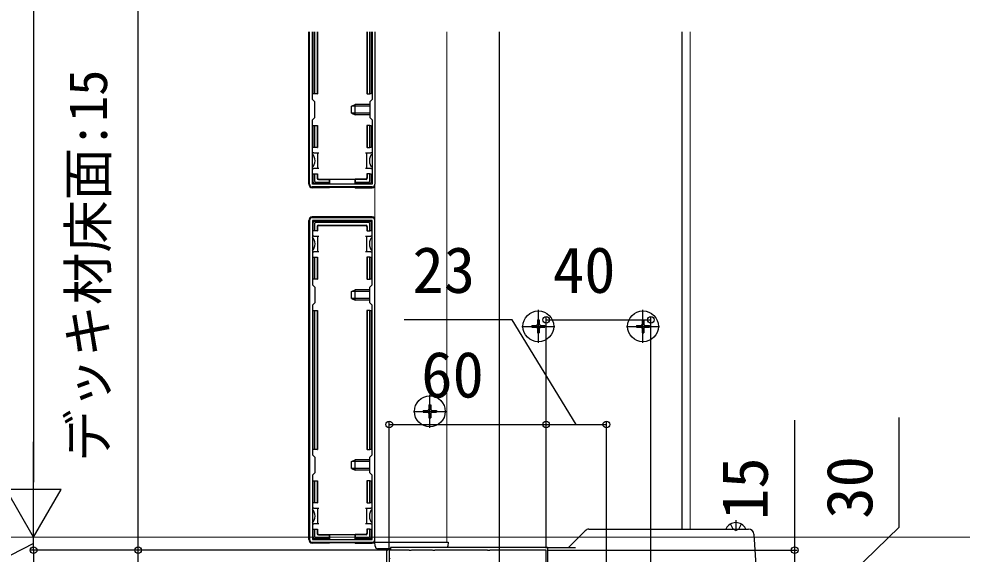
# Model space of a CAD drawing. Units: millimetres, scale not verified. Extents: x -1049 to 1051, y -1574 to 1565.
# Drawn here: x -577.4 to -216.8, y 606.2 to 810.7 of the extents above; entities that cross this region are included whole.
import ezdxf
from ezdxf.enums import TextEntityAlignment as Align

# ---------------------------------------------------------------- set-up
doc = ezdxf.new("R2010")
doc.units = ezdxf.units.MM
doc.header["$LTSCALE"] = 8
for name, color, linetype in [('0-3_YKK_11', 7, 'Continuous'), ('0-5_YKK_13', 4, 'Continuous'), ('0-6_YKK_D', 6, 'Continuous')]:
    doc.layers.add(name, color=color, linetype=linetype)
doc.layers.add('0-4_YKK_12', color=2, linetype='Continuous', lineweight=18)
doc.styles.add('ＭＳ ゴシック', font='')
doc.styles.get('ＭＳ ゴシック').set_extended_font_data('MS Gothic')

msp = doc.modelspace()

# ---------------------------------------------------------------- linework, layer by layer
at = {"layer": '0-3_YKK_11'}
for p, q in [((-466.3, 747.494), (-466.3, 805.7)), ((-441.3, 805.7), (-441.3, 747.494)), ((-442.3, 746.494), (-465.3, 746.494)), ((-466.3, 733.701), (-466.3, 611.701)), ((-442.3, 734.701), (-465.3, 734.701)), ((-441.3, 611.701), (-441.3, 733.701)), ((-465.3, 610.701), (-442.3, 610.701))]:
    msp.add_line(p, q, dxfattribs=at)
for points in [[(-442.4, 805.7), (-442.4, 779.894), (-443.3, 778.994), (-443.3, 772.994), (-442.4, 772.094), (-442.4, 747.594), (-465.2, 747.594), (-465.2, 772.094), (-464.3, 772.994), (-464.3, 778.994), (-465.2, 779.894), (-465.2, 805.7)], [(-375.8, 566.699), (-375.8, 607.699), (-397.342, 607.699), (-397.525, 607.579), (-398.075, 607.579), (-398.258, 607.699), (-418.342, 607.699), (-418.525, 607.579), (-419.075, 607.579), (-419.258, 607.699), (-427.342, 607.699), (-427.525, 607.579), (-428.075, 607.579), (-428.258, 607.699), (-435.8, 607.699), (-435.8, 604.699), (-435.5, 604.399)]]:
    msp.add_lwpolyline(points, dxfattribs=at)
msp.add_lwpolyline([(-465.2, 701.301), (-465.2, 644.101), (-464.3, 643.201), (-464.3, 637.201), (-465.2, 636.301), (-465.2, 611.801), (-442.4, 611.801), (-442.4, 636.301), (-443.3, 637.201), (-443.3, 643.201), (-442.4, 644.101), (-442.4, 701.301), (-443.3, 702.201), (-443.3, 708.201), (-442.4, 709.101), (-442.4, 733.601), (-465.2, 733.601), (-465.2, 709.101), (-464.3, 708.201), (-464.3, 702.201)], close=True, dxfattribs=at)
for centre, start, end in [((-465.3, 747.494), 180, 270), ((-442.3, 747.494), 270, 0), ((-465.3, 733.701), 90.00001, 179.99999), ((-442.3, 733.701), 0.00001, 89.99999), ((-465.3, 611.701), 180.00001, 269.99999), ((-442.3, 611.701), 270.00001, 359.99999)]:
    msp.add_arc(centre, 1, start, end, dxfattribs=at)
at = {"layer": '0-4_YKK_12'}
for p, q in [((-441.3, 610.701), (-441.3, 805.7)), ((-413.8, 610.701), (-413.8, 805.7)), ((-320.8, 805.7), (-320.8, 615.701)), ((68.2, 612.699), (-700.798, 612.699)), ((-413.8, 610.701), (-441.3, 610.701)), ((-423.3, 607.701), (-423.3, 607.699))]:
    msp.add_line(p, q, dxfattribs=at)
at = {"layer": '0-5_YKK_13'}
for p, q in [((-466.6, 747.491), (-466.6, 805.7)), ((-464.9, 781.994), (-464.9, 805.7)), ((-464.4, 805.7), (-464.4, 781.994)), ((-463.4, 805.7), (-463.4, 781.994)), ((-463.252, 805.7), (-463.252, 781.994)), ((-444.348, 805.7), (-444.348, 781.994)), ((-443.2, 781.994), (-443.2, 805.7)), ((-393.8, 805.7), (-393.8, 564.701)), ((-323.8, 615.701), (-323.8, 805.7)), ((-464.4, 781.994), (-464.9, 781.994)), ((-463.4, 781.994), (-464.4, 781.994)), ((-463.4, 781.994), (-463.252, 781.994)), ((-444.2, 781.994), (-443.2, 781.994)), ((-450.2, 777.294), (-448.8, 777.994)), ((-450.2, 774.694), (-450.2, 777.294)), ((-443.3, 777.339), (-450.109, 777.339)), ((-443.3, 777.994), (-448.8, 777.994)), ((-450.2, 774.694), (-448.8, 773.994)), ((-443.3, 774.648), (-450.109, 774.648)), ((-464.9, 761.494), (-464.9, 769.994)), ((-464.9, 769.994), (-464.4, 769.994)), ((-464.4, 769.994), (-464.4, 761.494)), ((-464.4, 769.994), (-463.4, 769.994)), ((-463.4, 769.994), (-463.252, 769.994)), ((-463.252, 769.994), (-463.252, 761.494)), ((-444.348, 769.994), (-444.348, 761.494)), ((-444.2, 769.994), (-444.348, 769.994)), ((-444.2, 769.994), (-444.2, 761.494)), ((-443.2, 769.994), (-442.7, 769.994)), ((-442.7, 769.994), (-442.7, 761.494)), ((-464.4, 761.494), (-464.9, 761.494)), ((-463.4, 761.494), (-463.252, 761.494)), ((-444.2, 761.494), (-444.348, 761.494)), ((-444.2, 761.494), (-443.2, 761.494)), ((-442.7, 761.494), (-443.2, 761.494)), ((-464.7, 759.494), (-465.2, 759.494)), ((-463.2, 759.494), (-462.7, 759.494)), ((-444.9, 759.494), (-444.4, 759.494)), ((-442.4, 759.494), (-442.9, 759.494)), ((-465.2, 753.494), (-464.7, 753.494)), ((-464.9, 748.294), (-464.9, 751.494)), ((-464.9, 751.494), (-464.4, 751.494)), ((-464.4, 751.494), (-464.4, 748.787)), ((-464.4, 751.494), (-463.4, 751.494)), ((-463.4, 751.494), (-463.4, 749.794)), ((-463.4, 751.494), (-463.252, 751.494)), ((-463.252, 751.494), (-463.252, 749.942)), ((-462.7, 753.494), (-463.2, 753.494)), ((-444.4, 753.494), (-444.9, 753.494)), ((-444.348, 751.494), (-444.348, 749.942)), ((-444.2, 751.494), (-444.348, 751.494)), ((-444.2, 751.494), (-444.2, 749.794)), ((-443.2, 751.494), (-444.2, 751.494)), ((-443.2, 748.787), (-443.2, 751.494)), ((-442.9, 753.494), (-442.4, 753.494)), ((-458.8, 747.794), (-464.4, 747.794)), ((-463.907, 748.294), (-458.8, 748.294)), ((-462.9, 749.294), (-458.8, 749.294)), ((-462.752, 749.442), (-458.8, 749.442)), ((-458.8, 749.294), (-458.8, 749.442)), ((-458.8, 749.442), (-448.8, 749.442)), ((-458.8, 749.294), (-458.8, 748.294)), ((-458.8, 748.294), (-458.8, 747.794)), ((-458.8, 747.794), (-458.8, 747.594)), ((-458.6, 749.442), (-458.6, 747.594)), ((-449, 749.442), (-449, 747.594)), ((-444.848, 749.442), (-448.8, 749.442)), ((-448.8, 749.294), (-448.8, 749.442)), ((-444.7, 749.294), (-448.8, 749.294)), ((-448.8, 749.294), (-448.8, 748.294)), ((-448.8, 748.294), (-443.693, 748.294)), ((-448.8, 747.794), (-448.8, 748.294)), ((-443.2, 747.794), (-448.8, 747.794)), ((-448.8, 747.794), (-448.8, 747.594)), ((-458.8, 746.194), (-465.302, 746.194)), ((-458.8, 746.494), (-458.8, 746.194)), ((-458.8, 746.194), (-458.6, 746.285)), ((-458.6, 746.494), (-458.6, 746.285)), ((-448.8, 746.194), (-449, 746.285)), ((-448.8, 746.494), (-448.8, 746.194)), ((-448.8, 746.194), (-442.298, 746.194)), ((-466.6, 611.698), (-466.6, 733.703)), ((-442.298, 735.001), (-465.302, 735.001)), ((-464.4, 733.401), (-443.2, 733.401)), ((-464.4, 732.408), (-464.4, 729.701)), ((-443.693, 732.901), (-463.907, 732.901)), ((-443.2, 729.701), (-443.2, 732.408)), ((-442.7, 732.901), (-442.7, 729.701)), ((-463.4, 729.701), (-463.252, 729.701)), ((-463.252, 731.252), (-463.252, 729.701)), ((-462.9, 731.901), (-444.7, 731.901)), ((-462.752, 731.752), (-444.848, 731.752)), ((-444.348, 731.252), (-444.348, 729.701)), ((-444.2, 729.701), (-444.348, 729.701)), ((-444.2, 731.401), (-444.2, 729.701)), ((-444.2, 729.701), (-443.2, 729.701)), ((-442.7, 729.701), (-443.2, 729.701)), ((-464.7, 727.701), (-465.2, 727.701)), ((-463.2, 727.701), (-462.7, 727.701)), ((-444.9, 727.701), (-444.4, 727.701)), ((-442.4, 727.701), (-442.9, 727.701)), ((-465.2, 721.701), (-464.7, 721.701)), ((-462.7, 721.701), (-463.2, 721.701)), ((-444.4, 721.701), (-444.9, 721.701)), ((-442.9, 721.701), (-442.4, 721.701)), ((-464.4, 719.701), (-464.4, 711.201)), ((-464.4, 719.701), (-463.4, 719.701)), ((-463.4, 719.701), (-463.4, 711.201)), ((-444.348, 719.701), (-444.348, 711.201)), ((-444.2, 719.701), (-444.348, 719.701)), ((-443.2, 719.701), (-444.2, 719.701)), ((-464.4, 711.201), (-464.9, 711.201)), ((-463.4, 711.201), (-464.4, 711.201)), ((-463.4, 711.201), (-463.252, 711.201)), ((-444.2, 711.201), (-443.2, 711.201)), ((-450.2, 706.501), (-448.8, 707.201)), ((-443.3, 707.201), (-448.8, 707.201)), ((-450.2, 703.901), (-450.2, 706.501)), ((-450.2, 703.901), (-448.8, 703.201)), ((-443.3, 706.546), (-450.109, 706.546)), ((-443.3, 703.855), (-450.109, 703.855)), ((-464.4, 699.201), (-464.4, 646.201)), ((-464.4, 699.201), (-463.4, 699.201)), ((-463.4, 699.201), (-463.4, 646.201)), ((-444.348, 699.201), (-444.348, 646.201)), ((-444.2, 699.201), (-444.348, 699.201)), ((-443.2, 699.201), (-444.2, 699.201)), ((-443.2, 646.201), (-443.2, 699.201)), ((-443.2, 699.201), (-442.7, 699.201)), ((-378.8, 686.901), (-378.8, 699.501)), ((-338.8, 686.901), (-338.8, 699.501)), ((-385.1, 693.201), (-372.5, 693.201)), ((-381.3, 693.551), (-381.3, 692.851)), ((-381.3, 693.551), (-379.65, 693.551)), ((-381.3, 692.851), (-379.65, 692.851)), ((-379.15, 695.701), (-378.45, 695.701)), ((-379.15, 695.701), (-379.15, 694.051)), ((-378.45, 695.701), (-378.45, 694.051)), ((-377.95, 693.551), (-376.3, 693.551)), ((-377.95, 692.851), (-376.3, 692.851)), ((-376.3, 693.551), (-376.3, 692.851)), ((-345.1, 693.201), (-332.5, 693.201)), ((-341.3, 693.551), (-341.3, 692.851)), ((-341.3, 693.551), (-339.65, 693.551)), ((-341.3, 692.851), (-339.65, 692.851)), ((-339.15, 695.701), (-338.45, 695.701)), ((-339.15, 695.701), (-339.15, 694.051)), ((-338.45, 695.701), (-338.45, 694.051)), ((-337.95, 693.551), (-336.3, 693.551)), ((-337.95, 692.851), (-336.3, 692.851)), ((-336.3, 693.551), (-336.3, 692.851)), ((-379.15, 692.351), (-379.15, 690.701)), ((-379.15, 690.701), (-378.45, 690.701)), ((-378.45, 692.351), (-378.45, 690.701)), ((-339.15, 692.351), (-339.15, 690.701)), ((-339.15, 690.701), (-338.45, 690.701)), ((-338.45, 692.351), (-338.45, 690.701)), ((-420.3, 654.401), (-420.3, 667.001)), ((-426.6, 660.701), (-414, 660.701)), ((-422.8, 661.051), (-422.8, 660.351)), ((-422.8, 661.051), (-421.15, 661.051)), ((-422.8, 660.351), (-421.15, 660.351)), ((-420.65, 663.201), (-419.95, 663.201)), ((-420.65, 663.201), (-420.65, 661.551)), ((-419.95, 663.201), (-419.95, 661.551)), ((-419.45, 661.051), (-417.8, 661.051)), ((-419.45, 660.351), (-417.8, 660.351)), ((-417.8, 661.051), (-417.8, 660.351)), ((-420.65, 659.851), (-420.65, 658.201)), ((-420.65, 658.201), (-419.95, 658.201)), ((-419.95, 659.851), (-419.95, 658.201)), ((-464.4, 646.201), (-464.9, 646.201)), ((-463.4, 646.201), (-464.4, 646.201)), ((-463.4, 646.201), (-463.252, 646.201)), ((-444.2, 646.201), (-443.2, 646.201)), ((-450.2, 641.501), (-448.8, 642.201)), ((-443.3, 642.201), (-448.8, 642.201)), ((-450.2, 638.901), (-450.2, 641.501)), ((-450.2, 638.901), (-448.8, 638.201)), ((-443.3, 641.546), (-450.109, 641.546)), ((-443.3, 638.855), (-450.109, 638.855)), ((-464.9, 625.701), (-464.9, 634.201)), ((-464.9, 634.201), (-464.4, 634.201)), ((-464.4, 634.201), (-464.4, 625.701)), ((-464.4, 634.201), (-463.4, 634.201)), ((-463.4, 634.201), (-463.252, 634.201)), ((-463.252, 634.201), (-463.252, 625.701)), ((-444.348, 634.201), (-444.348, 625.701)), ((-444.2, 634.201), (-444.348, 634.201)), ((-444.2, 634.201), (-444.2, 625.701)), ((-443.2, 634.201), (-442.7, 634.201)), ((-442.7, 634.201), (-442.7, 625.701)), ((-464.4, 625.701), (-464.9, 625.701)), ((-463.4, 625.701), (-463.252, 625.701)), ((-444.2, 625.701), (-444.348, 625.701)), ((-444.2, 625.701), (-443.2, 625.701)), ((-442.7, 625.701), (-443.2, 625.701)), ((-464.7, 623.701), (-465.2, 623.701)), ((-463.2, 623.701), (-462.7, 623.701)), ((-444.9, 623.701), (-444.4, 623.701)), ((-442.4, 623.701), (-442.9, 623.701)), ((-465.2, 617.701), (-464.7, 617.701)), ((-462.7, 617.701), (-463.2, 617.701)), ((-444.4, 617.701), (-444.9, 617.701)), ((-442.9, 617.701), (-442.4, 617.701)), ((-305.35, 617.667), (-304.445, 615.851)), ((-303.3, 619.201), (-303.3, 615.701)), ((-301.25, 617.667), (-302.155, 615.851)), ((-464.9, 612.501), (-464.9, 615.701)), ((-464.9, 615.701), (-464.4, 615.701)), ((-464.4, 615.701), (-464.4, 612.994)), ((-464.4, 615.701), (-463.4, 615.701)), ((-463.4, 615.701), (-463.4, 614.001)), ((-463.4, 615.701), (-463.252, 615.701)), ((-463.252, 615.701), (-463.252, 614.149)), ((-462.9, 613.501), (-458.8, 613.501)), ((-462.752, 613.649), (-458.8, 613.649)), ((-458.8, 613.501), (-458.8, 613.649)), ((-458.8, 613.649), (-448.8, 613.649)), ((-458.8, 613.501), (-458.8, 612.501)), ((-458.6, 613.649), (-458.6, 611.801)), ((-449, 613.649), (-449, 611.801)), ((-444.848, 613.649), (-448.8, 613.649)), ((-448.8, 613.501), (-448.8, 613.649)), ((-444.7, 613.501), (-448.8, 613.501)), ((-448.8, 613.501), (-448.8, 612.501)), ((-444.348, 615.701), (-444.348, 614.149)), ((-444.2, 615.701), (-444.348, 615.701)), ((-444.2, 615.701), (-444.2, 614.001)), ((-443.2, 615.701), (-444.2, 615.701)), ((-443.2, 612.994), (-443.2, 615.701)), ((-367.3, 608.701), (-360.886, 615.115)), ((-359.472, 615.701), (-298.405, 615.701)), ((-306.896, 615.701), (-299.704, 615.701)), ((-303.3, 615.243), (-304.445, 615.851)), ((-303.3, 615.243), (-302.155, 615.851)), ((-296.408, 613.823), (-295.392, 597.201)), ((-458.8, 610.401), (-465.302, 610.401)), ((-458.8, 612.001), (-464.4, 612.001)), ((-463.907, 612.501), (-458.8, 612.501)), ((-458.8, 612.501), (-458.8, 612.001)), ((-458.8, 612.001), (-458.8, 611.801)), ((-458.8, 610.701), (-458.8, 610.401)), ((-458.8, 610.401), (-458.6, 610.492)), ((-458.6, 610.701), (-458.6, 610.492)), ((-448.8, 610.401), (-449, 610.492)), ((-448.8, 612.501), (-443.693, 612.501)), ((-448.8, 612.001), (-448.8, 612.501)), ((-443.2, 612.001), (-448.8, 612.001)), ((-448.8, 612.001), (-448.8, 611.801)), ((-448.8, 610.701), (-448.8, 610.401)), ((-448.8, 610.401), (-442.298, 610.401)), ((-413.599, 610.701), (-413.3, 610.701)), ((-413.3, 610.701), (-413.396, 609.14)), ((-435.3, 608.201), (-440.206, 608.201)), ((-436.8, 443.295), (-436.8, 607.437)), ((-435.3, 607.999), (-435.8, 607.969)), ((-435.8, 607.47), (-435.8, 443.263)), ((-435.3, 608.701), (-435.3, 607.699)), ((-375.754, 608.701), (-435.3, 608.701)), ((-375.3, 608.701), (-435.3, 608.701)), ((-435.3, 608.701), (-435.3, 607.699)), ((-435.3, 607.999), (-435.3, 607.699)), ((-375.754, 608.701), (-364.594, 608.701)), ((-375.3, 608.701), (-375.3, 597.07))]:
    msp.add_line(p, q, dxfattribs=at)
for points in [[(-444.2, 805.7), (-444.2, 781.994), (-444.348, 781.994)], [(-442.7, 805.7), (-442.7, 781.994), (-443.2, 781.994)], [(-443.3, 773.994), (-448.8, 773.994), (-448.8, 777.994)], [(-463.4, 769.994), (-463.4, 761.494), (-464.4, 761.494)], [(-443.2, 761.494), (-443.2, 769.994), (-444.2, 769.994)], [(-464.7, 759.494), (-463.2, 759.494), (-463.2, 756.494)], [(-444.4, 756.494), (-444.4, 759.494), (-442.9, 759.494)], [(-463.2, 756.494), (-463.2, 753.494), (-464.7, 753.494)], [(-442.9, 753.494), (-444.4, 753.494), (-444.4, 756.494)], [(-443.2, 751.494), (-442.7, 751.494), (-442.7, 748.294)], [(-449, 746.494), (-449, 746.285), (-458.6, 746.285)], [(-464.4, 729.701), (-464.9, 729.701), (-464.9, 732.901)], [(-463.4, 731.401), (-463.4, 729.701), (-464.4, 729.701)], [(-464.7, 727.701), (-463.2, 727.701), (-463.2, 724.701)], [(-444.4, 724.701), (-444.4, 727.701), (-442.9, 727.701)], [(-463.2, 724.701), (-463.2, 721.701), (-464.7, 721.701)], [(-442.9, 721.701), (-444.4, 721.701), (-444.4, 724.701)], [(-464.9, 711.201), (-464.9, 719.701), (-464.4, 719.701)], [(-463.4, 719.701), (-463.252, 719.701), (-463.252, 711.201)], [(-444.2, 719.701), (-444.2, 711.201), (-444.348, 711.201)], [(-443.3, 703.201), (-448.8, 703.201), (-448.8, 707.201)], [(-464.9, 646.201), (-464.9, 699.201), (-464.4, 699.201)], [(-463.4, 699.201), (-463.252, 699.201), (-463.252, 646.201)], [(-444.2, 699.201), (-444.2, 646.201), (-444.348, 646.201)], [(-442.7, 699.201), (-442.7, 646.201), (-443.2, 646.201)], [(-443.3, 638.201), (-448.8, 638.201), (-448.8, 642.201)], [(-463.4, 634.201), (-463.4, 625.701), (-464.4, 625.701)], [(-443.2, 625.701), (-443.2, 634.201), (-444.2, 634.201)], [(-464.7, 623.701), (-463.2, 623.701), (-463.2, 620.701)], [(-463.2, 620.701), (-463.2, 617.701), (-464.7, 617.701)], [(-444.4, 620.701), (-444.4, 623.701), (-442.9, 623.701)], [(-442.9, 617.701), (-444.4, 617.701), (-444.4, 620.701)], [(-443.2, 615.701), (-442.7, 615.701), (-442.7, 612.501)], [(-449, 610.701), (-449, 610.492), (-458.6, 610.492)], [(-441.205, 609.14), (-441.3, 610.701), (-441.001, 610.701), (-413.599, 610.701)], [(-436.331, 607.936), (-435.8, 607.969), (-435.8, 607.47)]]:
    msp.add_lwpolyline(points, dxfattribs=at)
msp.add_lwpolyline([(-443.2, 711.201), (-443.2, 719.701), (-442.7, 719.701), (-442.7, 711.201)], close=True, dxfattribs=at)
for centre in [(-378.8, 693.201), (-338.8, 693.201), (-420.3, 660.701)]:
    msp.add_circle(centre, 5.9, dxfattribs=at)
for centre, radius, start, end in [((-464.9, 782.994), 0.3, 90, 270), ((-442.7, 782.994), 0.3, 270, 90), ((-464.9, 762.494), 0.3, 90, 270), ((-442.7, 762.494), 0.3, 270, 90), ((-464.9, 750.494), 0.3, 90, 270), ((-442.7, 750.494), 0.3, 270, 90), ((-464.4, 748.294), 0.5, 180, 180.77436), ((-464.4, 748.294), 0.5, 180.77436, 269.22564), ((-464.4, 748.294), 0.5, 269.22564, 270), ((-443.2, 748.294), 0.5, 270, 270.77436), ((-443.2, 748.294), 0.5, 270.77436, 359.22564), ((-443.2, 748.294), 0.5, 359.22564, 0), ((-464.4, 732.901), 0.5, 90.77436, 179.22564), ((-464.4, 732.901), 0.5, 179.22564, 180), ((-464.4, 732.901), 0.5, 90, 90.77436), ((-443.2, 732.901), 0.5, 89.22564, 90), ((-443.2, 732.901), 0.5, 0.77436, 89.22564), ((-443.2, 732.901), 0.5, 0, 0.77436), ((-464.9, 730.701), 0.3, 90, 270), ((-442.7, 730.701), 0.3, 270, 90), ((-464.9, 718.701), 0.3, 90, 270), ((-442.7, 718.701), 0.3, 270, 90), ((-464.9, 698.201), 0.3, 90, 270), ((-442.7, 698.201), 0.3, 270, 90), ((-379.65, 694.051), 0.5, 270, 0), ((-379.65, 692.351), 0.5, 0, 90), ((-377.95, 694.051), 0.5, 180, 270), ((-377.95, 692.351), 0.5, 90, 180), ((-339.65, 694.051), 0.5, 270, 0), ((-339.65, 692.351), 0.5, 0, 90), ((-337.95, 694.051), 0.5, 180, 270), ((-337.95, 692.351), 0.5, 90, 180), ((-421.15, 661.551), 0.5, 270, 0), ((-421.15, 659.851), 0.5, 0, 90), ((-419.45, 661.551), 0.5, 180, 270), ((-419.45, 659.851), 0.5, 90, 180), ((-464.9, 647.201), 0.3, 90, 270), ((-442.7, 647.201), 0.3, 270, 90), ((-464.9, 626.701), 0.3, 90, 270), ((-442.7, 626.701), 0.3, 270, 90), ((-303.3, 614.001), 4.2, 27.28096, 152.71904), ((-464.9, 614.701), 0.3, 90, 270), ((-442.7, 614.701), 0.3, 270, 90), ((-359.472, 613.701), 2, 90, 135), ((-306.896, 615.855), 0.154, 152.71904, 270), ((-299.704, 615.855), 0.154, 270, 27.28096), ((-298.405, 613.701), 2, 3.5, 90), ((-464.4, 612.501), 0.5, 180, 180.77436), ((-464.4, 612.501), 0.5, 180.77436, 269.22564), ((-464.4, 612.501), 0.5, 269.22564, 270), ((-443.2, 612.501), 0.5, 270, 270.77436), ((-443.2, 612.501), 0.5, 270.77436, 359.22564), ((-443.2, 612.501), 0.5, 359.22564, 0), ((-440.206, 609.201), 1, 183.5, 270), ((-436.3, 607.437), 0.5, 93.5, 180), ((-414.394, 609.201), 1, 330.00701, 356.5)]:
    msp.add_arc(centre, radius, start, end, dxfattribs=at)
for centre, major_axis, ratio, start_param, end_param in [((-466.2, 756.494), (0, 3), 0.666667, 4.712389, 5.7595865), ((-441.4, 756.494), (0, 3), 0.666667, 0.5235988, 1.5707963), ((-466.2, 756.494), (0, 3), 0.666667, 3.6651914, 4.712389), ((-441.4, 756.494), (0, 3), 0.666667, 1.5707963, 2.6179939), ((-465.298, 747.496), (-0.923, -0.923), 0.99628, 5.4996506, 7.06672), ((-463.893, 748.8), (0.363, 0.363), 0.973329, 2.3697096, 3.9134757), ((-462.9, 749.794), (-0.354, -0.354), 0.999924, 5.4978252, 7.0685454), ((-462.752, 749.942), (-0.354, -0.354), 0.999924, 5.4978252, 7.0685454), ((-444.848, 749.942), (0.354, -0.354), 0.999924, 5.4978252, 7.0685454), ((-444.7, 749.794), (0.354, -0.354), 0.999924, 5.4978252, 7.0685454), ((-443.707, 748.8), (0.363, -0.363), 0.973329, 5.5113023, 7.0550683), ((-442.302, 747.496), (0.923, -0.923), 0.99628, 5.4996506, 6.374234), ((-465.298, 733.698), (-0.923, 0.923), 0.99628, 5.4996506, 7.06672), ((-463.893, 732.394), (0.363, -0.363), 0.973329, 2.3697096, 3.9134757), ((-443.707, 732.394), (0.363, 0.363), 0.973329, 5.5113023, 7.0550683), ((-442.302, 733.698), (0.923, 0.923), 0.99628, 6.1921366, 7.06672), ((-462.9, 731.401), (-0.354, 0.354), 0.999924, 5.4978252, 7.0685454), ((-462.752, 731.252), (-0.354, 0.354), 0.999924, 5.4978252, 7.0685454), ((-444.848, 731.252), (0.354, 0.354), 0.999924, 5.4978252, 7.0685454), ((-444.7, 731.401), (0.354, 0.354), 0.999924, 5.4978252, 7.0685454), ((-466.2, 724.701), (0, 3), 0.666667, 4.712389, 5.7595865), ((-441.4, 724.701), (0, 3), 0.666667, 0.5235988, 1.5707963), ((-466.2, 724.701), (0, 3), 0.666667, 3.6651914, 4.712389), ((-441.4, 724.701), (0, 3), 0.666667, 1.5707963, 2.6179939), ((-466.2, 620.701), (0, 3), 0.666667, 4.712389, 5.7595865), ((-466.2, 620.701), (0, 3), 0.666667, 3.6651914, 4.712389), ((-441.4, 620.701), (0, 3), 0.666667, 0.5235988, 1.5707963), ((-441.4, 620.701), (0, 3), 0.666667, 1.5707963, 2.6179939), ((-462.9, 614.001), (-0.354, -0.354), 0.999924, 5.4978252, 7.0685454), ((-462.752, 614.149), (-0.354, -0.354), 0.999924, 5.4978252, 7.0685454), ((-444.848, 614.149), (0.354, -0.354), 0.999924, 5.4978252, 7.0685454), ((-444.7, 614.001), (0.354, -0.354), 0.999924, 5.4978252, 7.0685454), ((-465.298, 611.703), (-0.923, -0.923), 0.99628, 5.4996506, 7.06672), ((-463.893, 613.008), (0.363, 0.363), 0.973329, 2.3697096, 3.9134757), ((-443.707, 613.008), (0.363, -0.363), 0.973329, 5.5113023, 7.0550683), ((-442.302, 611.703), (0.923, -0.923), 0.99628, 5.4996506, 6.374234)]:
    msp.add_ellipse(centre, major_axis=major_axis, ratio=ratio, start_param=start_param, end_param=end_param, dxfattribs=at)
at = {"layer": '0-6_YKK_D'}
for p, q in [((-571.8, 1041.699), (-571.8, 633.699)), ((-375.8, 608.399), (-375.8, 696.701)), ((-335.8, 568.099), (-335.8, 696.701)), ((-375.8, 695.701), (-335.8, 695.701)), ((-435.8, 608.399), (-435.8, 656.701)), ((-375.8, 608.399), (-375.8, 656.701)), ((-375.8, 608.399), (-375.8, 656.701)), ((-352.8, 586.999), (-352.8, 656.701)), ((-435.8, 655.701), (-375.8, 655.701)), ((-375.8, 655.701), (-352.8, 655.701)), ((-571.8, 612.699), (-571.8, 649.072)), ((-571.8, 612.699), (-582.3, 630.886)), ((-561.3, 630.886), (-582.3, 630.886)), ((-571.8, 612.699), (-561.3, 630.886)), ((-571.8, 612.699), (-571.8, 617.799)), ((-571.8, 607.699), (-571.8, 612.699)), ((-571.8, 607.699), (-571.8, 612.699)), ((-436.3, 607.699), (-572.8, 607.699)), ((-436.3, 607.699), (-572.8, 607.699)), ((-571.8, 607.699), (-571.8, 442.699)), ((-571.8, 607.699), (-571.8, 602.599)), ((-436.3, 607.699), (-532.8, 607.699)), ((-375.1, 607.699), (-279.8, 607.699))]:
    msp.add_line(p, q, dxfattribs=at)
for points in [[(-531.8, 592.699), (-531.8, 607.699), (-531.8, 844.467)], [(-364.3, 655.701), (-388.8, 695.701), (-430.164, 695.701)], [(-280.8, 577.7), (-240.8, 616.455), (-240.8, 658.364)], [(-280.8, 592.701), (-280.8, 607.699), (-280.8, 657.354)], [(-571.8, 610.199), (-611.8, 589.703), (-611.8, 565.794)]]:
    msp.add_lwpolyline(points, dxfattribs=at)
for centre in [(-375.8, 695.701), (-335.8, 695.701), (-435.8, 655.701), (-375.8, 655.701), (-375.8, 655.701), (-352.8, 655.701), (-571.8, 607.699), (-571.8, 607.699), (-531.8, 607.699), (-280.8, 607.699)]:
    msp.add_circle(centre, 1.275, dxfattribs=at)

# ---------------------------------------------------------------- texts
at = {"layer": '0-6_YKK_D', "style": 'ＭＳ ゴシック'}
for s, height, p in [('デッキ材床面:15', 14.66, (-539.3, 641.399)), ('30', 17.6, (-245.8, 619.682)), ('15', 17.6, (-285.8, 619.218))]:
    msp.add_text(s, height=height, rotation=90, dxfattribs=at).set_placement(p, align=Align.BOTTOM_LEFT)
for s, p in [('23', (-426.936, 700.701)), ('40', (-373.255, 700.701)), ('60', (-423.595, 660.701))]:
    msp.add_text(s, height=17.6, dxfattribs=at).set_placement(p, align=Align.BOTTOM_LEFT)

doc.saveas('drawing.dxf')
